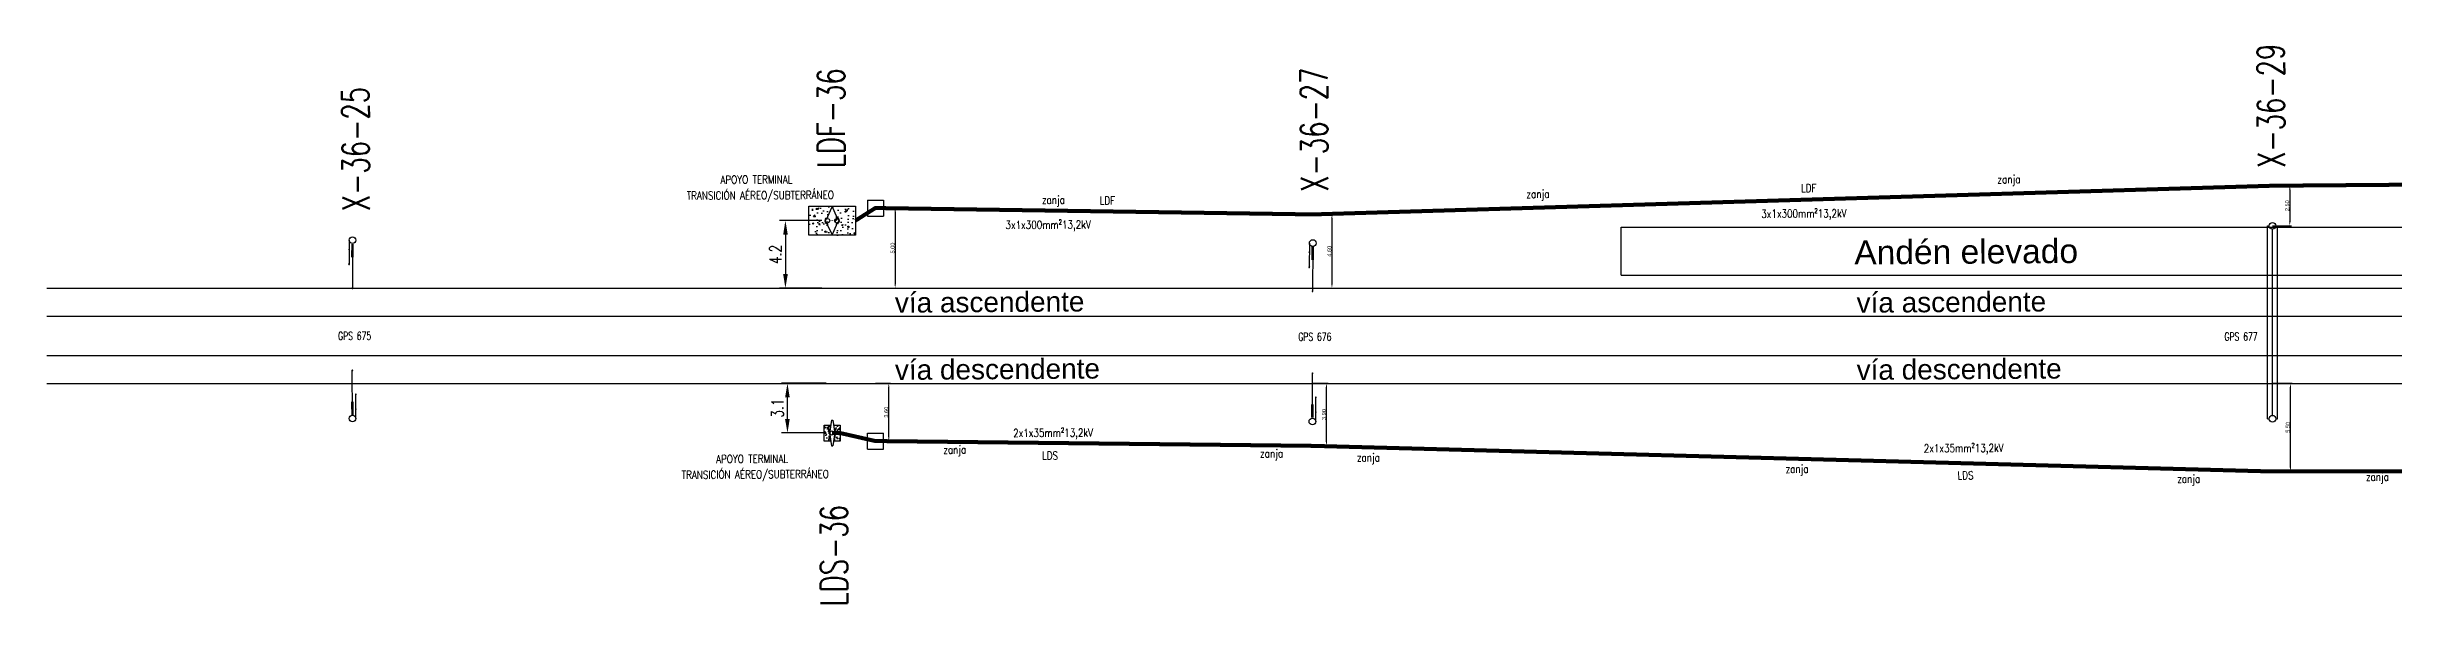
# Model space of a CAD drawing. Header units: millimetres. Extents: x 1283 to 1827, y 1193 to 1380.
# Drawn here: x 1282.9 to 1429.5, y 1261.7 to 1296.4 of the extents above; entities that cross this region are included whole.
import ezdxf

# ---------------------------------------------------------------- set-up
doc = ezdxf.new("R2010")
doc.units = ezdxf.units.MM
for name, color, linetype in [('LINEA_02', 8, 'Continuous'), ('postes catenaria', 4, 'Continuous'), ('TEXT-03', 7, 'Continuous'), ('Textos catenaria', 7, 'Continuous')]:
    doc.layers.add(name, color=color, linetype=linetype)
doc.styles.add('ROMANS', font='arial.ttf', dxfattribs={"width": 0.7})
doc.styles.add('SANS', font='sanss___.ttf')
doc.styles.add('SIMPLEX', font='simplex.shx', dxfattribs={"width": 0.75})
doc.dimstyles.new('COTA-100', dxfattribs={"dimtxt": 0.25, "dimasz": 0.25, "dimexe": 0.1, "dimexo": 0, "dimgap": 0.03, "dimtad": 1, "dimzin": 0, "dimdsep": 46, "dimtxsty": 'SANS', "dimcen": 0.1, "dimclrd": 256, "dimclre": 256, "dimclrt": 256, "dimazin": 0, "dimtm": 1e-09, "dimtfac": 0.714286, "dimtmove": 2, "dimatfit": 2, "dimfxl": 0, "dimtolj": 1, "dimtzin": 0, "dimarcsym": 0})
doc.dimstyles.new('DIM2-5-1', dxfattribs={"dimscale": 0.25, "dimtxt": 3, "dimasz": 3.5, "dimexe": 1.5, "dimexo": 1.5, "dimgap": 1, "dimtad": 1, "dimdec": 1, "dimdsep": 46, "dimtxsty": 'SIMPLEX', "dimcen": 1.5, "dimclrd": 251, "dimclre": 251, "dimclrt": 7, "dimaunit": 1, "dimadec": 3, "dimazin": 0, "dimtfac": 1, "dimtdec": 1, "dimtmove": 0, "dimatfit": 3, "dimfxl": 1, "dimtolj": 1, "dimtzin": 0, "dimarcsym": 0})
pattern_1 = [(50, (-2624.04677, -773.78864), (0.45546167, -0.039847714), [0.047625, -0.523875]), (355, (-2624.04677, -773.78864), (-0.088107065, 0.47764161), [0.0381, -0.4191]), (100.451, (-2624.0088, -773.79196), (0.367356254, 0.43779172), [0.040475, -0.445225]), (46.1842, (-2624.04677, -773.66164), (0.6776976, -0.10510582), [0.0714375, -0.7858125]), (96.6356, (-2623.9903, -773.6704), (0.59351059, 0.61856389), [0.0607125, -0.6678375]), (351.184, (-2624.0468, -773.66164), (0.59351151, 0.6185628), [0.05715, -0.62865]), (21, (-2623.98327, -773.6934), (0.3790372, -0.255663796), [0.047625, -0.523875]), (326, (-2623.98327, -773.6934), (0.15450507, 0.460469915), [0.0381, -0.4191]), (71.4514, (-2623.9517, -773.7147), (0.53354123, 0.204807144), [0.040475, -0.445225]), (37.5, (-2624.04677, -773.78864), (0.007721508, 0.211387597), [0, -0.41402, 0, -0.42545, 0, -0.4206875]), (7.5, (-2624.04677, -773.78864), (0.167049156, 0.250451437), [0, -0.24257, 0, -0.404495, 0, -0.1603375]), (327.5, (-2624.18837, -773.78864), (0.338976488, -0.01432186), [0, -0.15875, 0, -0.4953, 0, -0.657225]), (317.5, (-2624.25187, -773.78864), (0.370322953, 0.063566228), [0, -0.206375, 0, -0.32893, 0, -0.466725])]

# ---------------------------------------------------------------- blocks, each defined once
blk = doc.blocks.new('Tipo Const básico gral')
at = {"layer": 'postes catenaria'}
for p, q in [((-0.21, 0), (-0.21, -1.5)), ((-0.07, -0.26), (0.07, -0.26)), ((-0.07, -0.31), (0.07, -0.31)), ((-0.07, -0.36), (0.07, -0.36)), ((-0.07, -0.41), (0.07, -0.41)), ((-0.07, -0.46), (0.07, -0.46)), ((-0.07, -0.51), (0.07, -0.51)), ((-0.07, -0.56), (0.07, -0.56)), ((-0.07, -0.61), (0.07, -0.61)), ((-0.07, -0.66), (0.07, -0.66)), ((-0.07, -0.71), (0.07, -0.71)), ((-0.07, -0.76), (0.07, -0.76)), ((-0.07, -0.81), (0.07, -0.81)), ((-0.07, -0.86), (0.07, -0.86)), ((-0.07, -0.91), (0.07, -0.91)), ((-0.07, -0.96), (0.07, -0.96)), ((-0.07, -1.01), (0.07, -1.01)), ((0, -0.26), (0, -3))]:
    blk.add_line(p, q, dxfattribs=at)
blk.add_circle((0, 0), 0.21, dxfattribs=at)
for centre, start, end in [((-0.21, -0.58), 217.0281, 37.0281), ((-0.21, -0.58), 37.0281, 217.0281), ((-0.21, -1.5), 37.0281, 217.0281), ((-0.21, -1.5), 217.0281, 37.0281), ((0, -3), 217.0281, 37.0281), ((0, -3), 37.0281, 217.0281)]:
    blk.add_arc(centre, 0.025, start, end, dxfattribs=at)
blk = doc.blocks.new('estructura terminal o retención para LDS')
h = blk.add_hatch()
h.set_pattern_fill('AR-CONC', color=8, scale=0.0025, style=0)
h.set_pattern_definition(pattern_1)
h.paths.add_polyline_path([(-0.5, -0.5), (-0.09, -0.5), (-0.14, -0.11, -0.352658), (-0.14, 0.11), (-0.09, 0.5), (-0.5, 0.5)])
h = blk.add_hatch()
h.set_pattern_fill('AR-CONC', color=8, scale=0.0025, style=0)
h.set_pattern_definition(pattern_1)
h.paths.add_polyline_path([(0.14, -0.11), (0.09, -0.5), (0.5, -0.5), (0.5, 0.5), (0.09, 0.5), (0.14, 0.11, -0.352658)])
at = {"color": 6}
for p, q in [((-0.05, 0.8), (-0.14, 0.11)), ((-0.05, 0.8), (0.05, 0.8)), ((0.05, 0.8), (0.14, 0.11)), ((-0.14, -0.11), (-0.05, -0.8)), ((-0.05, -0.8), (0.05, -0.8)), ((0.14, -0.11), (0.05, -0.8))]:
    blk.add_line(p, q, dxfattribs=at)
for points in [[(-0.09, -0.5), (-0.5, -0.5), (-0.5, 0.5), (-0.09, 0.5)], [(0.09, 0.5), (0.5, 0.5), (0.5, -0.5), (0.09, -0.5)]]:
    blk.add_lwpolyline(points)
blk.add_circle((0, 0), 0.13, dxfattribs=at)
for start, end in [(141.1488, 218.8512), (321.1488, 38.8512)]:
    blk.add_arc((0, 0), 0.18, start, end, dxfattribs=at)
blk = doc.blocks.new('estructura tipo A con base')
h = blk.add_hatch()
h.set_pattern_fill('AR-CONC', color=8, scale=0.005, style=0)
h.set_pattern_definition([(50, (-2627.5983, -783.80706), (0.91092334, -0.07969543), [0.09525, -1.04775]), (355, (-2627.5983, -783.8071), (-0.17621413, 0.9552832), [0.0762, -0.8382]), (100.451, (-2627.5224, -783.8137), (0.7347125, 0.87558344), [0.08095, -0.89045]), (46.1842, (-2627.5983, -783.5531), (1.3553952, -0.21021164), [0.142875, -1.571625]), (96.6356, (-2627.4854, -783.5706), (1.1870212, 1.2371278), [0.121425, -1.335675]), (351.184, (-2627.5983, -783.553), (1.187023, 1.2371256), [0.1143, -1.2573]), (21, (-2627.4713, -783.61656), (0.7580744, -0.5113276), [0.09525, -1.04775]), (326, (-2627.4713, -783.6166), (0.30901014, 0.92093983), [0.0762, -0.8382]), (71.4514, (-2627.4081, -783.6592), (1.06708245, 0.4096143), [0.08095, -0.89045]), (37.5, (-2627.5983, -783.80706), (0.015443016, 0.422775194), [0, -0.82804, 0, -0.8509, 0, -0.841375]), (7.5, (-2627.5983, -783.80706), (0.33409831, 0.500902874), [0, -0.48514, 0, -0.80899, 0, -0.320675]), (327.5, (-2627.88152, -783.80706), (0.677952976, -0.02864372), [0, -0.3175, 0, -0.9906, 0, -1.31445]), (317.5, (-2628.0085, -783.80706), (0.74064591, 0.12713246), [0, -0.41275, 0, -0.65786, 0, -0.93345])])
h.paths.add_polyline_path([(-1.45, -0.9), (1.45, -0.9), (1.45, 0.9), (-1.45, 0.9)])
h.paths.add_polyline_path([(-0.28, 0.18), (-0.28, 0.25), (-0.05, 0.8), (0.05, 0.8), (0.28, 0.28), (0.28, 0.18, -1), (0.28, -0.18), (0.28, -0.28), (0.05, -0.8), (-0.05, -0.8), (-0.28, -0.28), (-0.28, -0.18, -1)], flags=16)
h.paths.add_polyline_path([(-0.15, 0, -1), (-0.41, 0, -1)], flags=0)
h.paths.add_polyline_path([(0, 0, -1), (0, 0, -1)], flags=0)
h.paths.add_polyline_path([(0.41, 0, -1), (0.15, 0, -1)], flags=0)
blk.add_lwpolyline([(1.45, -0.9), (-1.45, -0.9), (-1.45, 0.9), (1.45, 0.9)], close=True)
at = {"color": 6}
blk.add_lwpolyline([(-0.28, -0.28), (-0.05, -0.8), (0.05, -0.8), (0.28, -0.28), (0.28, -0.18, 1), (0.28, 0.18), (0.28, 0.28), (0.05, 0.8), (-0.05, 0.8), (-0.28, 0.25), (-0.28, 0.18, 1), (-0.28, -0.18)], format="xyb", close=True, dxfattribs=at)
for centre, radius in [((-0.28, 0), 0.13), ((0, 0), 0.0021), ((0.28, 0), 0.13)]:
    blk.add_circle(centre, radius, dxfattribs=at)
blk = doc.blocks.new('*D18')
at = {"lineweight": -2, "transparency": 16777216}
for p, q in [((1421.96, 1275.4), (1423.18, 1275.4)), ((1423.08, 1270.15), (1423.08, 1275.15)), ((1421.96, 1269.9), (1423.18, 1269.9))]:
    blk.add_line(p, q, dxfattribs=at)
at = {"transparency": 16777216}
for points in [[(1423.04, 1275.15), (1423.12, 1275.15), (1423.08, 1275.4)], [(1423.04, 1270.15), (1423.12, 1270.15), (1423.08, 1269.9)]]:
    blk.add_solid(points, dxfattribs=at)
at = {"layer": 'Defpoints', "color": 0, "transparency": 16777216}
for p in [(1421.96, 1275.4), (1423.08, 1275.4), (1421.96, 1269.9)]:
    blk.add_point(p, dxfattribs=at)
at = {"transparency": 16777216, "insert": (1422.92, 1272.65), "char_height": 0.25, "attachment_point": 5, "rotation": 90, "style": 'SANS'}
blk.add_mtext('\\A1;5.50', dxfattribs=at)
blk = doc.blocks.new('*D19')
at = {"lineweight": -2, "transparency": 16777216}
for p, q in [((1361.97, 1275.4), (1362.95, 1275.4)), ((1362.85, 1271.75), (1362.85, 1275.15)), ((1361.97, 1271.5), (1362.95, 1271.5))]:
    blk.add_line(p, q, dxfattribs=at)
at = {"transparency": 16777216}
for points in [[(1362.81, 1275.15), (1362.89, 1275.15), (1362.85, 1275.4)], [(1362.81, 1271.75), (1362.89, 1271.75), (1362.85, 1271.5)]]:
    blk.add_solid(points, dxfattribs=at)
at = {"layer": 'Defpoints', "color": 0, "transparency": 16777216}
for p in [(1361.97, 1275.4), (1362.85, 1275.4), (1361.97, 1271.5)]:
    blk.add_point(p, dxfattribs=at)
at = {"transparency": 16777216, "insert": (1362.69, 1273.45), "char_height": 0.25, "attachment_point": 5, "rotation": 90, "style": 'SANS'}
blk.add_mtext('\\A1;3.90', dxfattribs=at)
blk = doc.blocks.new('*D20')
at = {"lineweight": -2, "transparency": 16777216}
for p, q in [((1334.66, 1275.4), (1335.6, 1275.4)), ((1335.5, 1272.05), (1335.5, 1275.15)), ((1334.66, 1271.8), (1335.6, 1271.8))]:
    blk.add_line(p, q, dxfattribs=at)
at = {"transparency": 16777216}
for points in [[(1335.46, 1275.15), (1335.54, 1275.15), (1335.5, 1275.4)], [(1335.46, 1272.05), (1335.54, 1272.05), (1335.5, 1271.8)]]:
    blk.add_solid(points, dxfattribs=at)
at = {"layer": 'Defpoints', "color": 0, "transparency": 16777216}
for p in [(1334.66, 1275.4), (1335.5, 1275.4), (1334.66, 1271.8)]:
    blk.add_point(p, dxfattribs=at)
at = {"transparency": 16777216, "insert": (1335.34, 1273.6), "char_height": 0.25, "attachment_point": 5, "rotation": 90, "style": 'SANS'}
blk.add_mtext('\\A1;3.60', dxfattribs=at)
blk = doc.blocks.new('*D24')
at = {"lineweight": -2, "transparency": 16777216}
for p, q in [((1334.66, 1286.34), (1336, 1286.34)), ((1335.9, 1286.09), (1335.9, 1281.59)), ((1334.66, 1281.34), (1336, 1281.34))]:
    blk.add_line(p, q, dxfattribs=at)
at = {"transparency": 16777216}
for points in [[(1335.86, 1286.09), (1335.94, 1286.09), (1335.9, 1286.34)], [(1335.86, 1281.59), (1335.94, 1281.59), (1335.9, 1281.34)]]:
    blk.add_solid(points, dxfattribs=at)
at = {"layer": 'Defpoints', "color": 0, "transparency": 16777216}
for p in [(1334.66, 1286.34), (1334.66, 1281.34), (1335.9, 1281.34)]:
    blk.add_point(p, dxfattribs=at)
at = {"transparency": 16777216, "insert": (1335.74, 1283.84), "char_height": 0.25, "attachment_point": 5, "rotation": 90, "style": 'SANS'}
blk.add_mtext('\\A1;5.00', dxfattribs=at)
blk = doc.blocks.new('*D25')
at = {"lineweight": -2, "transparency": 16777216}
for p, q in [((1361.99, 1285.94), (1363.29, 1285.94)), ((1363.19, 1285.69), (1363.19, 1281.59)), ((1361.99, 1281.34), (1363.29, 1281.34))]:
    blk.add_line(p, q, dxfattribs=at)
at = {"transparency": 16777216}
for points in [[(1363.15, 1285.69), (1363.23, 1285.69), (1363.19, 1285.94)], [(1363.15, 1281.59), (1363.23, 1281.59), (1363.19, 1281.34)]]:
    blk.add_solid(points, dxfattribs=at)
at = {"layer": 'Defpoints', "color": 0, "transparency": 16777216}
for p in [(1361.99, 1285.94), (1361.99, 1281.34), (1363.19, 1281.34)]:
    blk.add_point(p, dxfattribs=at)
at = {"transparency": 16777216, "insert": (1363.03, 1283.64), "char_height": 0.25, "attachment_point": 5, "rotation": 90, "style": 'SANS'}
blk.add_mtext('\\A1;4.60', dxfattribs=at)
blk = doc.blocks.new('*D26')
at = {"lineweight": -2, "transparency": 16777216}
for p, q in [((1421.96, 1287.73), (1423.14, 1287.73)), ((1423.04, 1287.48), (1423.04, 1285.48)), ((1421.96, 1285.23), (1423.14, 1285.23))]:
    blk.add_line(p, q, dxfattribs=at)
at = {"transparency": 16777216}
for points in [[(1423, 1287.48), (1423.08, 1287.48), (1423.04, 1287.73)], [(1423, 1285.48), (1423.08, 1285.48), (1423.04, 1285.23)]]:
    blk.add_solid(points, dxfattribs=at)
at = {"layer": 'Defpoints', "color": 0, "transparency": 16777216}
for p in [(1421.96, 1287.73), (1421.96, 1285.23), (1423.04, 1285.23)]:
    blk.add_point(p, dxfattribs=at)
at = {"transparency": 16777216, "insert": (1422.88, 1286.48), "char_height": 0.25, "attachment_point": 5, "rotation": 90, "style": 'SANS'}
blk.add_mtext('\\A1;2.50', dxfattribs=at)
blk = doc.blocks.new('*D32')
at = {"color": 251, "lineweight": -2, "transparency": 16777216}
for p, q in [((1331.31, 1285.55), (1328.67, 1285.55)), ((1329.04, 1284.67), (1329.04, 1282.21)), ((1331.31, 1281.34), (1328.67, 1281.34))]:
    blk.add_line(p, q, dxfattribs=at)
at = {"color": 251, "transparency": 16777216}
for points in [[(1328.9, 1284.67), (1329.19, 1284.67), (1329.04, 1285.55)], [(1328.9, 1282.21), (1329.19, 1282.21), (1329.04, 1281.34)]]:
    blk.add_solid(points, dxfattribs=at)
at = {"layer": 'Defpoints', "color": 0, "transparency": 16777216}
for p in [(1331.68, 1285.55), (1329.04, 1281.34), (1331.68, 1281.34)]:
    blk.add_point(p, dxfattribs=at)
at = {"color": 7, "transparency": 16777216, "insert": (1328.42, 1283.44), "char_height": 0.75, "attachment_point": 5, "rotation": 90, "style": 'SIMPLEX'}
blk.add_mtext('\\A1;4.2', dxfattribs=at)
blk = doc.blocks.new('*D33')
at = {"color": 251, "lineweight": -2, "transparency": 16777216}
for p, q in [((1331.59, 1275.4), (1328.79, 1275.4)), ((1329.17, 1273.17), (1329.17, 1274.52)), ((1331.59, 1272.3), (1328.79, 1272.3))]:
    blk.add_line(p, q, dxfattribs=at)
at = {"color": 251, "transparency": 16777216}
for points in [[(1329.02, 1274.52), (1329.31, 1274.52), (1329.17, 1275.4)], [(1329.02, 1273.17), (1329.31, 1273.17), (1329.17, 1272.3)]]:
    blk.add_solid(points, dxfattribs=at)
at = {"layer": 'Defpoints', "color": 0, "transparency": 16777216}
for p in [(1329.17, 1275.4), (1331.96, 1275.4), (1331.96, 1272.3)]:
    blk.add_point(p, dxfattribs=at)
at = {"color": 7, "transparency": 16777216, "insert": (1328.54, 1273.85), "char_height": 0.75, "attachment_point": 5, "rotation": 90, "style": 'SIMPLEX'}
blk.add_mtext('\\A1;3.1', dxfattribs=at)

msp = doc.modelspace()

# ---------------------------------------------------------------- linework, layer by layer
for p, q in [((1334.161, 1286.837), (1334.161, 1285.837)), ((1334.161, 1286.837), (1335.161, 1286.837)), ((1334.161, 1285.837), (1335.161, 1285.837)), ((1335.161, 1286.837), (1335.161, 1285.837)), ((1334.161, 1271.297), (1334.161, 1272.297)), ((1334.161, 1272.297), (1335.161, 1272.297)), ((1334.161, 1271.297), (1335.161, 1271.297)), ((1335.161, 1271.297), (1335.161, 1272.297))]:
    msp.add_line(p, q)
at = {"color": 4}
for p, q in [((1421.647, 1273.187), (1421.647, 1285.227)), ((1421.647, 1285.227), (1421.752, 1285.227)), ((1421.962, 1273.397), (1421.962, 1285.017)), ((1422.172, 1285.227), (1422.277, 1285.227)), ((1422.277, 1273.187), (1422.277, 1285.227)), ((1421.647, 1273.187), (1421.752, 1273.187)), ((1422.172, 1273.187), (1422.277, 1273.187))]:
    msp.add_line(p, q, dxfattribs=at)
at = {"color": 8}
for p, q in [((1282.897, 1281.337), (1670.252, 1281.337)), ((1282.897, 1279.597), (1670.252, 1279.597)), ((1282.897, 1277.137), (1670.252, 1277.137)), ((1282.897, 1275.397), (1670.252, 1275.397))]:
    msp.add_line(p, q, dxfattribs=at)
at = {"color": 1, "const_width": 0.25}
msp.add_lwpolyline([(1770.783, 1291.959), (1769.544, 1291.793), (1755.574, 1291.657), (1750.1, 1291.118), (1747.493, 1290.773), (1697.944, 1287.158), (1665.515, 1282.537), (1653.717, 1282.937), (1608.916, 1282.937), (1606.195, 1287.664), (1591.029, 1289.312), (1536.359, 1289.137), (1479.974, 1288.177), (1421.962, 1287.727), (1361.99, 1285.937), (1334.661, 1286.337), (1333.411, 1285.547)], dxfattribs=at)
at = {"color": 3, "const_width": 0.25}
msp.add_lwpolyline([(1773.865, 1279.923), (1773.369, 1279.856), (1771.785, 1278.13), (1757.149, 1275.696), (1751.675, 1275.155), (1748.974, 1275.002), (1698.772, 1271.24), (1665.515, 1274.049), (1647.921, 1273.317), (1631.561, 1271.597), (1591.922, 1270.234), (1536.359, 1271.137), (1479.974, 1269.957), (1421.962, 1269.897), (1361.969, 1271.497), (1334.661, 1271.797), (1332.461, 1272.297), (1331.961, 1272.297)], dxfattribs=at)
at = {"color": 2}
for centre in [(1421.962, 1287.727), (1361.99, 1285.937), (1361.969, 1271.497), (1421.962, 1269.897)]:
    msp.add_circle(centre, 0.0666, dxfattribs=at)
at = {"color": 4}
for centre in [(1421.962, 1285.227), (1421.962, 1273.187)]:
    msp.add_circle(centre, 0.21, dxfattribs=at)
at = {"layer": 'LINEA_02'}
for p, q in [((1381.261, 1285.137), (1586.261, 1285.137)), ((1381.261, 1282.137), (1381.261, 1285.137)), ((1381.261, 1282.137), (1586.261, 1282.137))]:
    msp.add_line(p, q, dxfattribs=at)

# ---------------------------------------------------------------- block references
for name, p in [('estructura tipo A con base', (1331.961, 1285.547)), ('estructura terminal o retención para LDS', (1331.961, 1272.297))]:
    msp.add_blockref(name, p)
for p, rotation in [((1301.99, 1284.33), 359.8282675135817), ((1361.99, 1284.15), 359.8282675135817), ((1301.99, 1273.2), 180.1981722110841), ((1361.969, 1273.02), 179.9671131710143)]:
    msp.add_blockref('Tipo Const básico gral', p, dxfattribs=dict(rotation=rotation))

# ---------------------------------------------------------------- texts
at = {"layer": 'TEXT-03', "style": 'ROMANS'}
for s, height, p in [('Andén elevado', 1.5, (1395.835, 1282.813)), ('vía ascendente', 1.25, (1335.886, 1279.804)), ('vía ascendente', 1.25, (1395.979, 1279.804)), ('vía descendente', 1.25, (1335.886, 1275.611)), ('vía descendente', 1.25, (1395.979, 1275.611))]:
    msp.add_text(s, height=height, rotation=0.38889, dxfattribs=at).set_placement(p)
at = {"layer": 'Textos catenaria', "style": 'SIMPLEX'}
for s, height, rotation, width, p in [('X-36-29', 1.7, 90.37693, 0.7, (1422.743, 1288.841)), ('LDF-36', 1.7, 90, 0.7, (1332.756, 1288.83)), ('X-36-27', 1.7, 90.37693, 0.7, (1362.96, 1287.351)), ('X-36-25', 1.7, 90.37693, 0.7, (1303.065, 1286.143)), ('TRANSICIÓN AÉREO/SUBTERRÁNEO', 0.5, 0.31934, 0.8, (1322.881, 1286.858)), ('APOYO TERMINAL', 0.5, 0.31934, 0.8, (1324.984, 1287.851)), ('zanja', 0.5, 0.31934, 0.8, (1375.343, 1286.959)), ('LDF', 0.5, 0.31934, 0.8, (1392.502, 1287.326)), ('zanja', 0.5, 0.31934, 0.8, (1404.776, 1287.874)), ('zanja', 0.5, 0.31934, 0.8, (1345.068, 1286.596)), ('LDF', 0.5, 0.31934, 0.8, (1348.682, 1286.548)), ('3x1x300mm²13,2kV', 0.5, 0.31934, 0.8, (1390.018, 1285.73)), ('3x1x300mm²13,2kV', 0.5, 0.31934, 0.8, (1342.793, 1285.031)), ('2x1x35mm²13,2kV', 0.5, 0.31934, 0.8, (1343.274, 1272.048)), ('zanja', 0.5, 0.31934, 0.8, (1338.904, 1271.005)), ('LDS', 0.5, 0.31934, 0.8, (1345.082, 1270.639)), ('zanja', 0.5, 0.31934, 0.8, (1358.701, 1270.769)), ('zanja', 0.5, 0.31934, 0.8, (1364.748, 1270.514)), ('2x1x35mm²13,2kV', 0.5, 0.31934, 0.8, (1400.173, 1271.091)), ('TRANSICIÓN AÉREO/SUBTERRÁNEO', 0.5, 0.31934, 0.8, (1322.565, 1269.438)), ('APOYO TERMINAL', 0.5, 0.31934, 0.8, (1324.712, 1270.423)), ('zanja', 0.5, 0.31934, 0.8, (1391.533, 1269.802)), ('LDS', 0.5, 0.31934, 0.8, (1402.284, 1269.402)), ('zanja', 0.5, 0.31934, 0.8, (1416.006, 1269.188)), ('zanja', 0.5, 0.31934, 0.8, (1427.796, 1269.314)), ('LDS-36', 1.7, 90, 0.7, (1332.93, 1261.486))]:
    msp.add_text(s, height=height, rotation=rotation, dxfattribs=dict(at, width=width)).set_placement(p)
at = {"layer": 'Textos catenaria', "style": 'SIMPLEX', "width": 0.7}
for s, p in [('GPS 675', (1301.089, 1278.105)), ('GPS 676', (1361.088, 1278.054)), ('GPS 677', (1418.958, 1278.063))]:
    msp.add_text(s, height=0.5, dxfattribs=at).set_placement(p)

# ---------------------------------------------------------------- dimensions: what is measured, and where the dimension line sits
for base, p1, p2, dimstyle, picture, middle in [((1423.038, 1285.227), (1421.962, 1287.727), (1421.962, 1285.227), 'COTA-100', '*D26', (1422.879, 1286.477)), ((1335.897, 1281.337), (1334.661, 1286.337), (1334.661, 1281.337), 'COTA-100', '*D24', (1335.739, 1283.837)), ((1363.189, 1281.337), (1361.99, 1285.937), (1361.99, 1281.337), 'COTA-100', '*D25', (1363.03, 1283.637)), ((1329.042, 1281.337), (1331.681, 1285.547), (1331.681, 1281.337), 'DIM2-5-1', '*D32', (1328.417, 1283.442)), ((1329.168, 1275.397), (1331.961, 1272.297), (1331.961, 1275.397), 'DIM2-5-1', '*D33', (1328.543, 1273.847)), ((1335.499, 1275.397), (1334.661, 1271.797), (1334.661, 1275.397), 'COTA-100', '*D20', (1335.34, 1273.597)), ((1362.848, 1275.397), (1361.969, 1271.497), (1361.971, 1275.397), 'COTA-100', '*D19', (1362.689, 1273.447)), ((1423.078, 1275.397), (1421.962, 1269.897), (1421.962, 1275.397), 'COTA-100', '*D18', (1422.919, 1272.647))]:
    dim = msp.add_linear_dim(base=base, p1=p1, p2=p2, angle=90, dimstyle=dimstyle)
    dim.commit()
    dim.dimension.update_dxf_attribs({"geometry": picture, "text_midpoint": middle})

doc.saveas('drawing.dxf')
